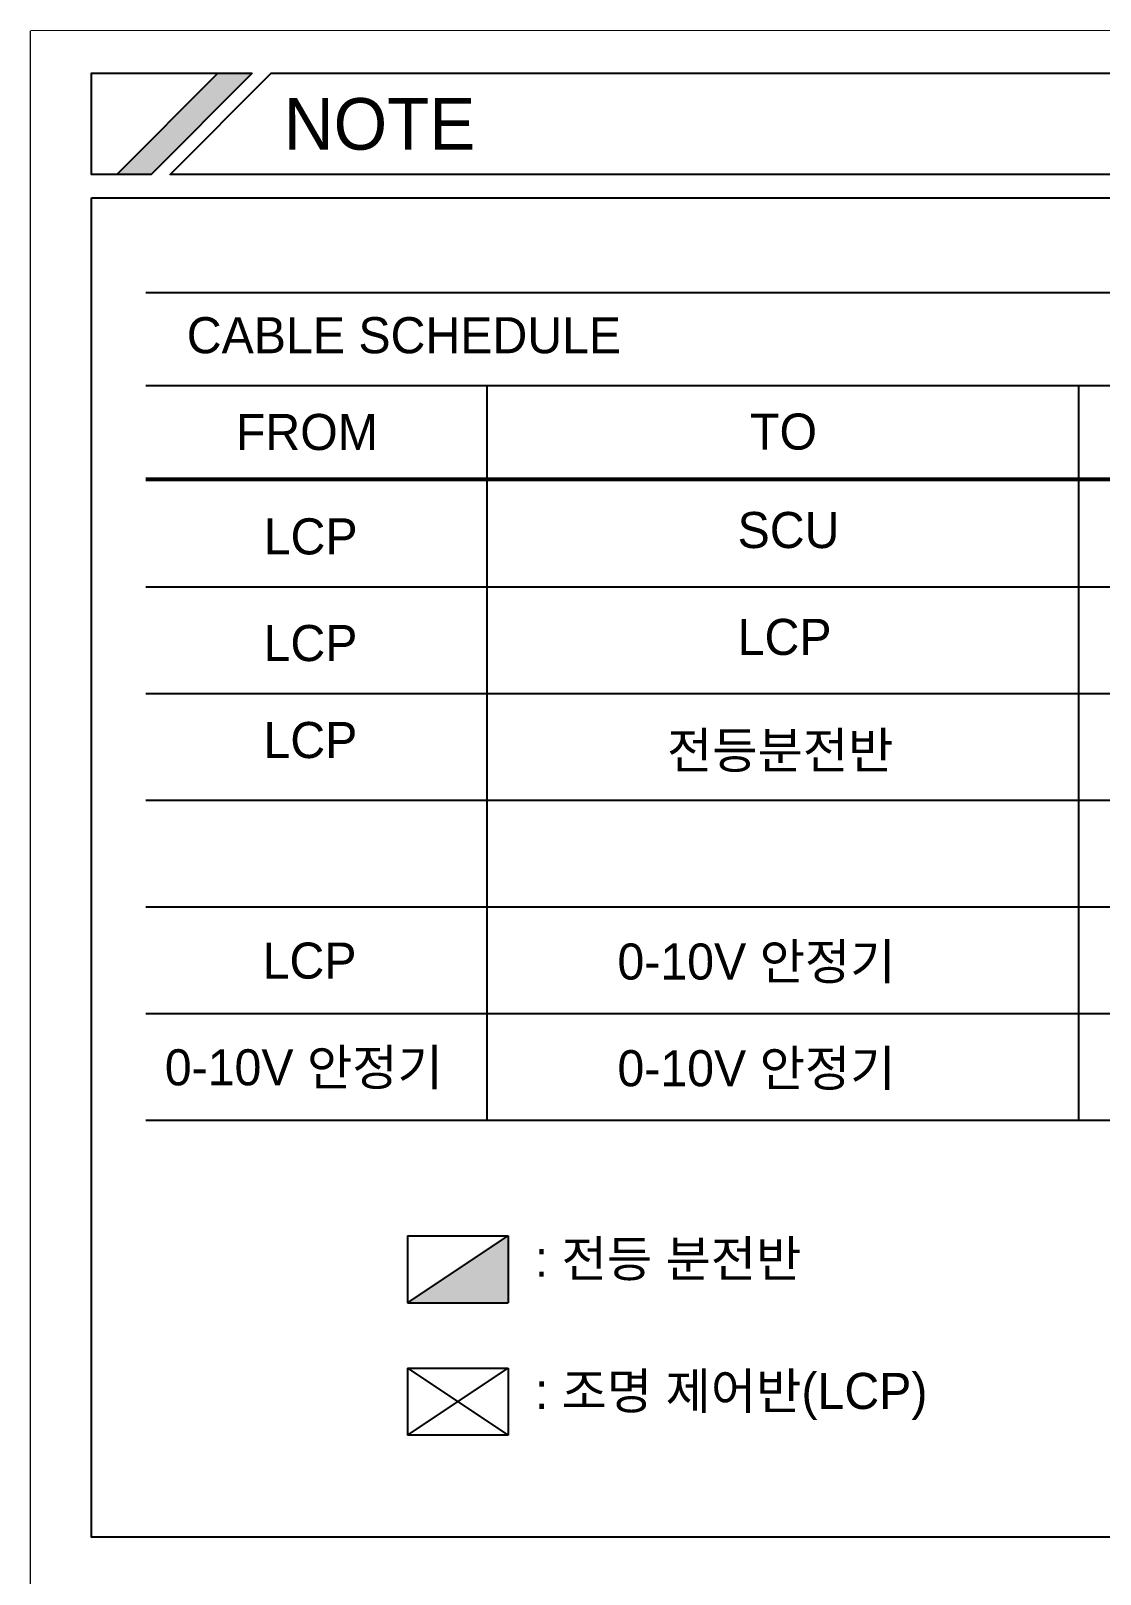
# Model space of a CAD drawing. Header units: millimetres. Extents: x 1282755 to 1285234, y -1758265 to -1757672.
# Drawn here: x 1284126.3 to 1284184.8, y -1757905.2 to -1757820.8 of the extents above; entities that cross this region are included whole.
import ezdxf
from ezdxf.enums import TextEntityAlignment as Align

# ---------------------------------------------------------------- set-up
doc = ezdxf.new("R2010")
doc.units = ezdxf.units.MM
doc.layers.add('MR', color=7, linetype='Continuous')
doc.styles.add('새굴림', font='NGULIM.TTF')

# ---------------------------------------------------------------- blocks, each defined once
blk = doc.blocks.new('제어반(계통도)')
at = {"layer": 'MR', "color": 4}
for p, q in [((-280799.3, 72783), (-280311.1, 72783)), ((-280799.3, 72783), (-280799.3, 72457.5)), ((-280799.3, 72457.5), (-280311.1, 72783)), ((-280799.3, 72783), (-280311.1, 72457.5)), ((-280311.1, 72783), (-280311.1, 72457.5)), ((-280311.1, 72457.5), (-280799.3, 72457.5))]:
    blk.add_line(p, q, dxfattribs=at)
for points in [[(-280555.2, 72620.3), (-280799.3, 72783), (-280799.3, 72457.5), (-280555.2, 72620.3)], [(-280555.2, 72620.3), (-280311.1, 72783), (-280311.1, 72457.5), (-280555.2, 72620.3)]]:
    blk.add_solid(points, dxfattribs=at)
blk = doc.blocks.new('분전반(계통도)')
at = {"layer": 'MR'}
blk.add_hatch(color=4, dxfattribs=at).paths.add_polyline_path([(-280799.3, 73308.7), (-280311.1, 73308.7), (-280311.1, 73634.1)])
at = {"layer": 'MR', "color": 4}
for p, q in [((-280799.3, 73634.1), (-280799.3, 73308.7)), ((-280799.3, 73308.7), (-280311.1, 73634.1)), ((-280799.3, 73634.1), (-280311.1, 73634.1)), ((-280311.1, 73634.1), (-280311.1, 73308.7)), ((-280799.3, 73308.7), (-280311.1, 73308.7))]:
    blk.add_line(p, q, dxfattribs=at)

msp = doc.modelspace()

# ---------------------------------------------------------------- linework, layer by layer
at = {"layer": 'MR'}
msp.add_lwpolyline([(1284126.303, -1757820.83), (1284256.493, -1757820.83), (1284256.493, -1757989.52), (1284126.303, -1757989.52)], close=True, dxfattribs=at)

# ---------------------------------------------------------------- next in the draw order: wipeouts: each hides what was drawn before it
msp.add_wipeout([(1284126.303, -1757820.83), (1284256.493, -1757820.83), (1284256.493, -1757989.52), (1284126.303, -1757989.52)]).dxf.layer = 'MR'

# ---------------------------------------------------------------- next in the draw order: hatches: boundary and pattern name
at = {"layer": 'MR', "linetype": 'Continuous'}
msp.add_hatch(color=256, dxfattribs=at).paths.add_polyline_path([(1284138.407, -1757823.145), (1284136.528, -1757823.145), (1284130.994, -1757828.679), (1284132.873, -1757828.679)])

# ---------------------------------------------------------------- next in the draw order: linework, layer by layer
at = {"layer": 'MR', "color": 0}
for p, q in [((1284132.59, -1757835.135), (1284252.127, -1757835.135)), ((1284132.59, -1757840.206), (1284252.127, -1757840.206)), ((1284151.255, -1757880.373), (1284151.255, -1757840.206)), ((1284151.255, -1757880.373), (1284151.255, -1757840.206)), ((1284183.591, -1757880.373), (1284183.591, -1757840.206)), ((1284132.59, -1757845.278), (1284252.127, -1757845.278)), ((1284132.59, -1757845.389), (1284252.127, -1757845.389)), ((1284132.59, -1757845.389), (1284252.127, -1757845.389)), ((1284132.59, -1757851.22), (1284252.127, -1757851.22)), ((1284132.59, -1757857.05), (1284252.127, -1757857.05)), ((1284132.59, -1757857.05), (1284252.127, -1757857.05)), ((1284132.59, -1757862.881), (1284252.127, -1757862.881)), ((1284132.59, -1757868.712), (1284252.127, -1757868.712)), ((1284132.59, -1757874.542), (1284252.127, -1757874.542)), ((1284132.59, -1757880.373), (1284252.127, -1757880.373))]:
    msp.add_line(p, q, dxfattribs=at)
at = {"layer": 'MR', "linetype": 'Continuous'}
for points in [[(1284138.407, -1757823.145), (1284132.873, -1757828.679), (1284129.621, -1757828.679), (1284129.621, -1757823.145), (1284138.407, -1757823.145)], [(1284130.994, -1757828.679), (1284136.528, -1757823.145)]]:
    msp.add_lwpolyline(points, dxfattribs=at)
for points in [[(1284253.795, -1757828.679), (1284133.91, -1757828.679), (1284139.444, -1757823.145), (1284253.795, -1757823.145)], [(1284129.621, -1757829.951), (1284253.795, -1757829.951), (1284253.795, -1757903.148), (1284129.621, -1757903.148)]]:
    msp.add_lwpolyline(points, close=True, dxfattribs=at)

# ---------------------------------------------------------------- next in the draw order: block references
at = {"layer": 'MR', "color": 7, "xscale": 0.01127102693356753, "yscale": 0.01127102693356753, "zscale": 0.01127102693356753}
for name, p in [('분전반(계통도)', (1287311.78, -1758716.619)), ('제어반(계통도)', (1287311.78, -1758714.258))]:
    msp.add_blockref(name, p, dxfattribs=at)

# ---------------------------------------------------------------- next in the draw order: texts
at = {"layer": 'MR', "color": 4, "linetype": 'Continuous', "style": '새굴림'}
msp.add_text('NOTE', height=2.8177, dxfattribs=at).set_placement((1284140.13, -1757825.913), align=Align.MIDDLE_LEFT)
at = {"layer": 'MR', "color": 4, "style": '새굴림'}
for s, height, p in [('CABLE SCHEDULE', 1.97242, (1284134.825, -1757838.45)), ('SCU', 1.9724, (1284164.935, -1757849.096)), ('LCP', 1.9724, (1284164.941, -1757854.939)), ('LCP', 1.9724, (1284139.018, -1757860.574)), ('0-10V 안정기', 1.9724, (1284158.369, -1757872.68)), ('0-10V 안정기', 1.9724, (1284158.369, -1757878.511)), (': 전등 분전반', 1.9724, (1284153.848, -1757888.926)), (': 조명 제어반(LCP)', 1.97242, (1284153.852, -1757896.15))]:
    msp.add_text(s, height=height, dxfattribs=at).set_placement(p)
for s, p in [('FROM', (1284141.393, -1757842.752)), ('TO', (1284167.448, -1757842.73)), ('LCP', (1284141.597, -1757848.458)), ('LCP', (1284141.59, -1757854.288)), ('전등분전반', (1284167.267, -1757860.151)), ('LCP', (1284141.539, -1757871.644)), ('0-10V 안정기', (1284141.224, -1757877.475))]:
    msp.add_text(s, height=1.9724, dxfattribs=at).set_placement(p, align=Align.MIDDLE_CENTER)

doc.saveas('drawing.dxf')
